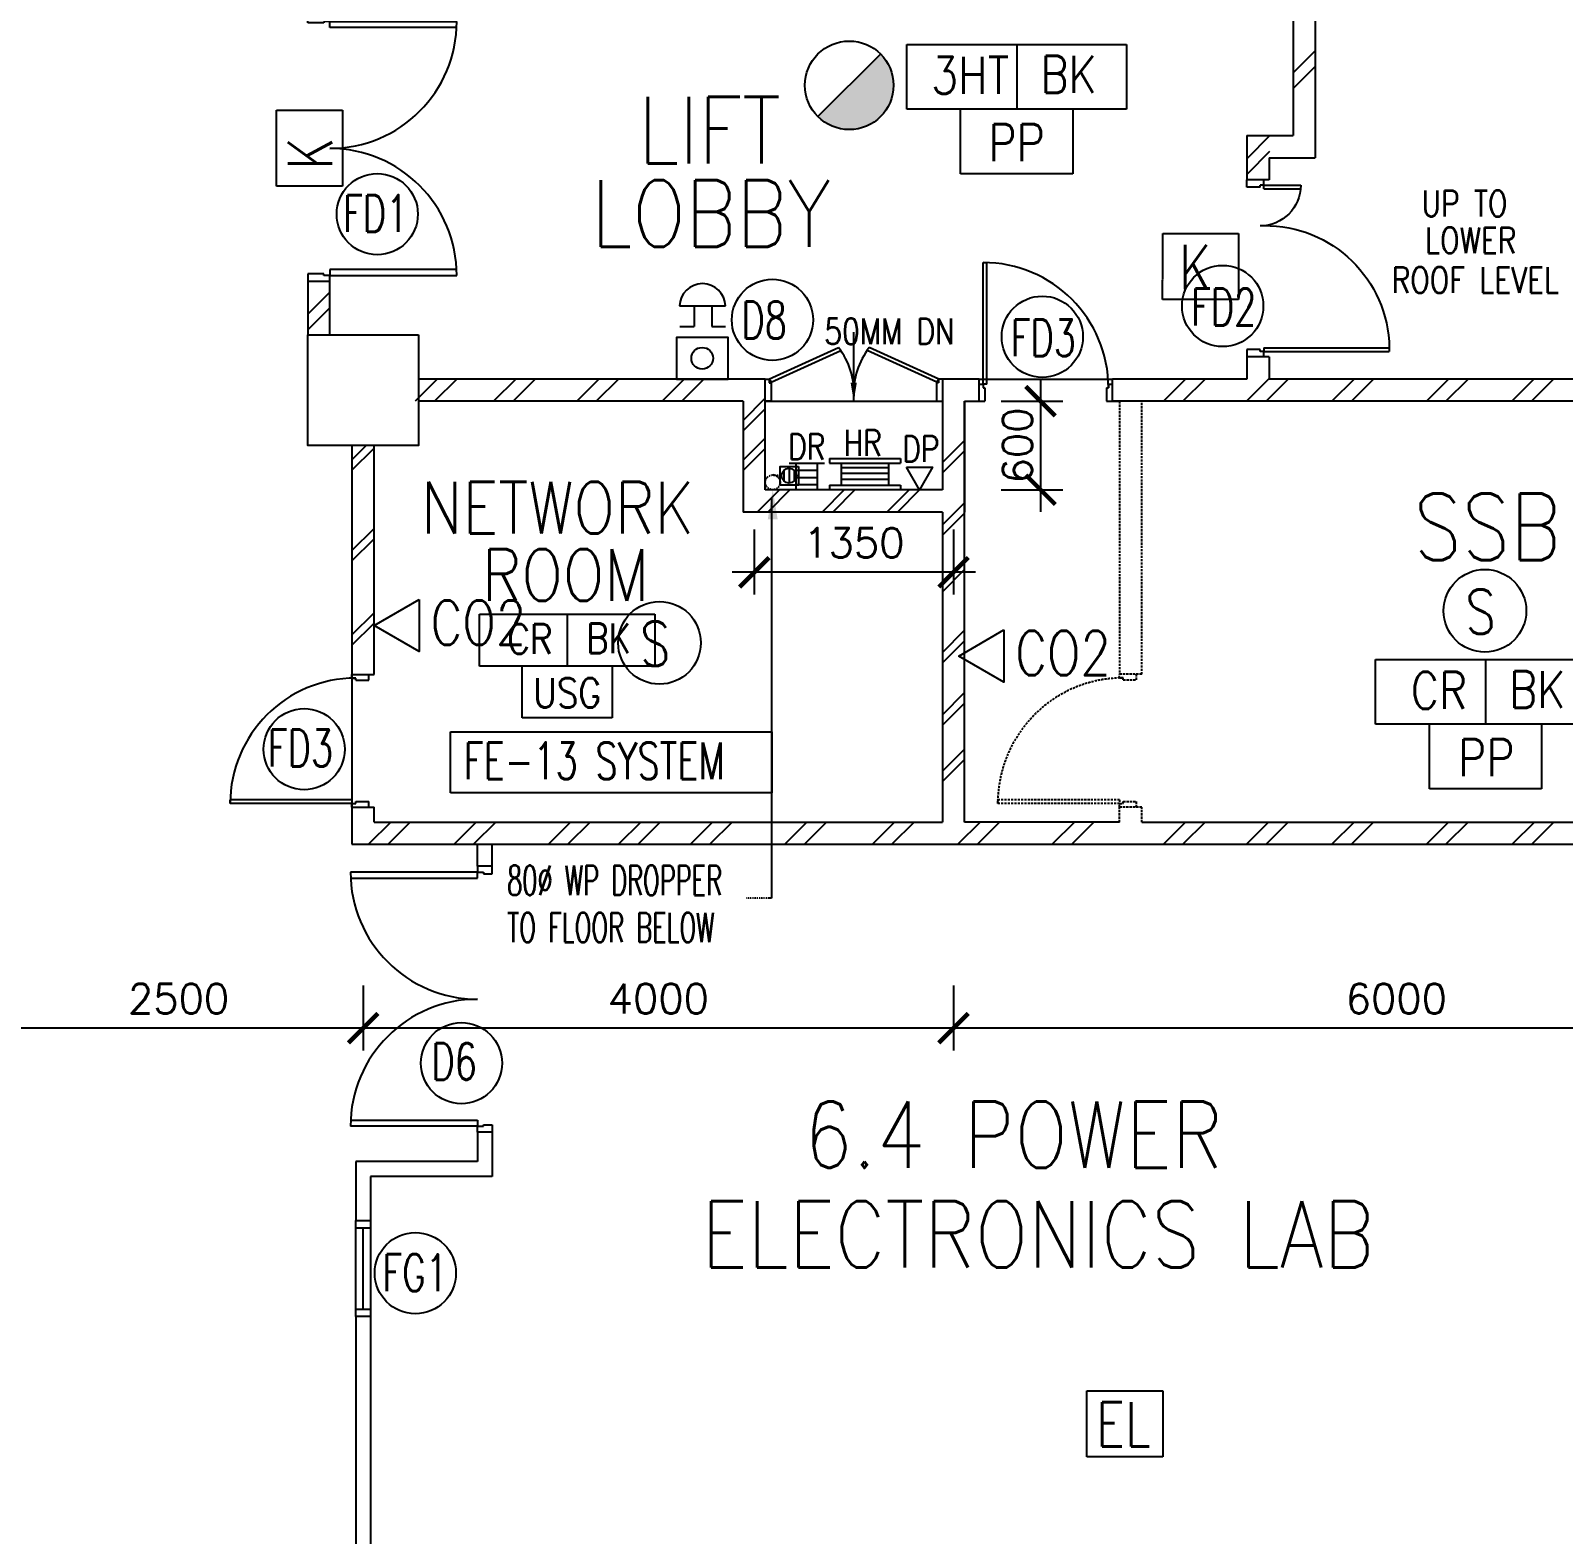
# Model space of a CAD drawing. Extents: x 2332957 to 2465864, y -1012926 to -914299.
# Drawn here: x 2358031 to 2368414, y -976487 to -966302 of the extents above; entities that cross this region are included whole.
import ezdxf
from ezdxf.enums import TextEntityAlignment as Align

# ---------------------------------------------------------------- set-up
doc = ezdxf.new("R2010")
doc.units = 0
doc.header["$LTSCALE"] = 15
doc.header["$MEASUREMENT"] = 0
doc.header["$PDMODE"] = 34
for name, pattern in [('DASHDOT', [1, 0.5, -0.25, 0, -0.25]), ('DASHEDX2', [1.5, 1, -0.5]), ('DIVIDE', [1.25, 0.5, -0.25, 0, -0.25, 0, -0.25]), ('HIDDEN', [0.375, 0.25, -0.125])]:
    doc.linetypes.add(name, pattern=pattern)
doc.layers.get('0').update_dxf_attribs({"linetype": 'CONTINUOUS'})
doc.layers.get('DEFPOINTS').update_dxf_attribs({"linetype": 'CONTINUOUS'})
for name, color, linetype in [('-EL & K', 10, 'CONTINUOUS'), ('-FF', 240, 'CONTINUOUS'), ('COL', 3, 'CONTINUOUS'), ('DEMOLISH WORK', 8, 'DASHEDX2'), ('DIM', 7, 'CONTINUOUS'), ('DOOR', 5, 'CONTINUOUS'), ('DR', 7, 'CONTINUOUS'), ('DR-T', 7, 'CONTINUOUS'), ('FG-T', 7, 'CONTINUOUS'), ('FIT', 5, 'CONTINUOUS'), ('H', 1, 'CONTINUOUS'), ('hatch', 7, 'CONTINUOUS'), ('LEG-T', 7, 'CONTINUOUS'), ('LINE', 7, 'CONTINUOUS'), ('PIPE', 5, 'DIVIDE'), ('stair', 7, 'CONTINUOUS'), ('T50', 4, 'CONTINUOUS'), ('WALL', 2, 'CONTINUOUS'), ('WIN', 5, 'CONTINUOUS'), ('WP', 50, 'DIVIDE')]:
    doc.layers.add(name, color=color, linetype=linetype)
doc.styles.add('125', font='romans.shx', dxfattribs={"width": 0.9, "height": 225})
doc.styles.add('E', font='ROMANS.SHX', dxfattribs={"width": 0.9})
doc.styles.add('ROMANS', font='romans')
doc.styles.get("Standard").update_dxf_attribs({"font": 'ROMANS.SHX'})
doc.dimstyles.new('STANDARD$0', dxfattribs={"dimscale": 0, "dimtxt": 8, "dimasz": 6, "dimexe": 1, "dimexo": 1, "dimgap": 3, "dimtad": 1, "dimdec": 0, "dimlfac": -1, "dimrnd": 1, "dimzin": 0, "dimdsep": 46, "dimtxsty": 'Standard', "dimcen": 0, "dimclrd": 5, "dimclre": 250, "dimadec": 0, "dimazin": 0, "dimtfac": 1, "dimtdec": 4, "dimtofl": 0, "dimtmove": 0, "dimatfit": 3, "dimfxl": 1, "dimtolj": 1, "dimtzin": 0, "dimarcsym": 0})

# ---------------------------------------------------------------- blocks, each defined once
blk = doc.blocks.new('DR900')
at = {"layer": 'DR', "color": 7}
for p, q in [((25, 940), (50, 940)), ((25, 115), (25, 940)), ((50, 115), (50, 940)), ((0, 115), (25, 115)), ((50, 115), (25, 115)), ((25, 115), (25, 90)), ((875, 115), (900, 115)), ((875, 115), (875, 90)), ((0, 0), (38, 0)), ((25, 90), (38, 90)), ((38, 90), (38, 0)), ((862, 90), (875, 90)), ((862, 90), (862, 0)), ((862, 0), (900, 0))]:
    blk.add_line(p, q, dxfattribs=at)
blk.add_arc((25, 90), 850, 0, 90, dxfattribs=at)
blk = doc.blocks.new('D1200')
at = {"layer": 'DR', "color": 7}
for p, q in [((37, 115), (37, 965)), ((62, 115), (62, 965)), ((1138, 115), (1138, 364)), ((1163, 115), (1163, 365)), ((0, 115), (37, 115)), ((37, 115), (37, 90)), ((62, 115), (37, 115)), ((1138, 115), (1163, 115)), ((1163, 115), (1163, 90)), ((1163, 115), (1200, 115)), ((37, 90), (50, 90)), ((50, 90), (50, 0)), ((1150, 90), (1150, 0)), ((1150, 90), (1163, 90))]:
    blk.add_line(p, q, dxfattribs=at)
blk.add_arc((1163, 90), 275, 90, 180, dxfattribs=at)
at = {"layer": 'WIN', "color": 7}
for p, q in [((62, 965), (37, 965)), ((62, 965), (62, 965)), ((50, 0), (0, 0)), ((1150, 0), (1200, 0))]:
    blk.add_line(p, q, dxfattribs=at)
blk.add_arc((50, 125), 840, 359.3227, 89.147, dxfattribs=at)
blk = doc.blocks.new('_ARCHTICK')
at = {"color": 0, "linetype": 'ByBlock', "const_width": 0.15}
blk.add_lwpolyline([(-0.5, -0.5), (0.5, 0.5)], dxfattribs=at)
blk = doc.blocks.new('*D317')
at = {"layer": 'DEFPOINTS', "color": 0, "linetype": 'Continuous', "transparency": 16777216}
for p in [(2364455, -968812), (2364455, -969412), (2364873, -969412)]:
    blk.add_point(p, dxfattribs=at)
at = {"layer": 'DIM', "color": 7, "linetype": 'Continuous', "lineweight": -2, "transparency": 16777216}
for p, q in [((2364873, -968662), (2364873, -969562)), ((2364605, -968812), (2365023, -968812)), ((2364605, -969412), (2365023, -969412))]:
    blk.add_line(p, q, dxfattribs=at)
at = {"layer": 'DIM', "color": 7, "linetype": 'Continuous', "lineweight": -2, "transparency": 16777216, "xscale": 200, "yscale": 200, "zscale": 200}
for p, rotation in [((2364873, -968812), 90), ((2364873, -969412), 270)]:
    blk.add_blockref('_ARCHTICK', p, dxfattribs=dict(at, rotation=rotation))
at = {"layer": 'DIM', "color": 7, "linetype": 'Continuous', "transparency": 16777216, "insert": (2364716, -969112), "char_height": 200, "attachment_point": 5, "rotation": 90, "style": 'ROMANS'}
blk.add_mtext('\\A1;600', dxfattribs=at)
blk = doc.blocks.new('*D318')
at = {"layer": 'DEFPOINTS', "color": 0, "linetype": 'Continuous', "transparency": 16777216}
for p in [(2362933, -969531), (2364283, -969531), (2362933, -969971)]:
    blk.add_point(p, dxfattribs=at)
at = {"layer": 'DIM', "color": 7, "linetype": 'Continuous', "lineweight": -2, "transparency": 16777216}
for p, q in [((2362933, -969681), (2362933, -970121)), ((2364283, -969681), (2364283, -970121)), ((2364433, -969971), (2362783, -969971))]:
    blk.add_line(p, q, dxfattribs=at)
at = {"layer": 'DIM', "color": 7, "linetype": 'Continuous', "lineweight": -2, "transparency": 16777216, "xscale": 200, "yscale": 200, "zscale": 200, "rotation": 180}
blk.add_blockref('_ARCHTICK', (2362933, -969971), dxfattribs=at)
at = {"layer": 'DIM', "color": 7, "linetype": 'Continuous', "lineweight": -2, "transparency": 16777216, "xscale": 200, "yscale": 200, "zscale": 200}
blk.add_blockref('_ARCHTICK', (2364283, -969971), dxfattribs=at)
at = {"layer": 'DIM', "color": 7, "linetype": 'Continuous', "transparency": 16777216, "insert": (2363608, -969771), "char_height": 200, "attachment_point": 5, "style": 'ROMANS'}
blk.add_mtext('\\A1;1350', dxfattribs=at)
blk = doc.blocks.new('DR-1800-B')
at = {"layer": 'DR'}
for p, q in [((-50, 0), (0, 0)), ((0, 0), (0, -150)), ((-1800, 0), (-1800, -150)), ((-1750, 0), (-1800, 0)), ((-1750, -110), (-1750, 0)), ((-50, -110), (-50, 0)), ((-1800, -150), (-1760, -150)), ((-1760, -150), (-1760, -110)), ((-1760, -110), (-1750, -110)), ((-1760, -150), (-1760, -1010)), ((-1720, -150), (-1760, -150)), ((-1720, -1009), (-1720, -150)), ((-80, -1009), (-80, -150)), ((-80, -150), (-40, -150)), ((-40, -110), (-50, -110)), ((-40, -150), (-40, -110)), ((-40, -150), (-40, -1010)), ((0, -150), (-40, -150))]:
    blk.add_line(p, q, dxfattribs=at)
for centre, start, end in [((-1760, -150), 270, 0), ((-40, -150), 180.0001, 270)]:
    blk.add_arc(centre, 860, start, end, dxfattribs=at)
blk = doc.blocks.new('D1800-A')
at = {"layer": 'DR'}
for p, q in [((0, 0), (100, 0)), ((0, -50), (0, 0)), ((100, 0), (100, -40)), ((60, -50), (0, -50)), ((100, -40), (60, -40)), ((60, -40), (60, -50)), ((100, -40), (960, -40)), ((100, -80), (100, -40)), ((959, -80), (100, -80)), ((60, -1750), (0, -1750)), ((0, -1750), (0, -1800)), ((60, -1760), (60, -1750)), ((100, -1760), (60, -1760)), ((959, -1720), (100, -1720)), ((100, -1720), (100, -1760)), ((100, -1760), (960, -1760)), ((100, -1800), (100, -1760)), ((0, -1800), (100, -1800))]:
    blk.add_line(p, q, dxfattribs=at)
for centre, start, end in [((100, -40), 270.0001, 0), ((100, -1760), 0, 90)]:
    blk.add_arc(centre, 860, start, end, dxfattribs=at)
blk = doc.blocks.new('FG')
at = {"layer": 'LINE', "linetype": 'Continuous'}
for points in [[(0, 0), (50, 0), (50, 100), (0, 100)], [(600, 0), (650, 0), (650, 100), (600, 100)]]:
    blk.add_lwpolyline(points, close=True, dxfattribs=at)
at = {"layer": 'LINE', "color": 5, "linetype": 'Continuous'}
for points in [[(600, 100), (50, 100)], [(50, 0), (600, 0)]]:
    blk.add_lwpolyline(points, dxfattribs=at)
at = {"layer": 'LINE', "color": 1, "linetype": 'Continuous'}
blk.add_lwpolyline([(50, 50), (600, 50)], dxfattribs=at)
blk = doc.blocks.new('SMOKE-HEAT DETECTOR')
at = {"layer": '-FF'}
blk.add_hatch(color=11, dxfattribs=at).paths.add_polyline_path([(300, 0, 0.198912), (212, 212), (-212, -212, 0.668179)])
at = {"layer": '-FF', "linetype": 'Continuous'}
blk.add_line((-212, -212), (212, 212), dxfattribs=at)
blk.add_circle((0, 0), 300, dxfattribs=at)
blk = doc.blocks.new('SMOKE DETECTOR')
at = {"layer": '-FF'}
blk.add_circle((0, 0), 280, dxfattribs=at)
at = {"layer": '-FF', "color": 3, "style": 'E', "width": 0.8}
blk.add_text('S', height=300, dxfattribs=at).set_placement((-132, -156))
blk = doc.blocks.new('*D167')
at = {"layer": 'DEFPOINTS', "color": 0, "linetype": 'Continuous', "transparency": 16777216}
for p in [(2360283, -972619), (2364283, -972619), (2360283, -973059)]:
    blk.add_point(p, dxfattribs=at)
at = {"layer": 'DIM', "color": 7, "linetype": 'Continuous', "lineweight": -2, "transparency": 16777216}
for p, q in [((2360283, -972769), (2360283, -973209)), ((2364283, -972769), (2364283, -973209)), ((2364433, -973059), (2360133, -973059))]:
    blk.add_line(p, q, dxfattribs=at)
at = {"layer": 'DIM', "color": 7, "linetype": 'Continuous', "lineweight": -2, "transparency": 16777216, "xscale": 200, "yscale": 200, "zscale": 200, "rotation": 180}
blk.add_blockref('_ARCHTICK', (2360283, -973059), dxfattribs=at)
at = {"layer": 'DIM', "color": 7, "linetype": 'Continuous', "lineweight": -2, "transparency": 16777216, "xscale": 200, "yscale": 200, "zscale": 200}
blk.add_blockref('_ARCHTICK', (2364283, -973059), dxfattribs=at)
at = {"layer": 'DIM', "color": 7, "linetype": 'Continuous', "transparency": 16777216, "insert": (2362283, -972859), "char_height": 200, "attachment_point": 5, "style": 'ROMANS'}
blk.add_mtext('\\A1;4000', dxfattribs=at)
blk = doc.blocks.new('*D168')
at = {"layer": 'DEFPOINTS', "color": 0, "linetype": 'Continuous', "transparency": 16777216}
for p in [(2364283, -972619), (2370283, -972619), (2364283, -973059)]:
    blk.add_point(p, dxfattribs=at)
at = {"layer": 'DIM', "color": 7, "linetype": 'Continuous', "lineweight": -2, "transparency": 16777216}
for p, q in [((2364283, -972769), (2364283, -973209)), ((2370283, -972769), (2370283, -973209)), ((2370433, -973059), (2364133, -973059))]:
    blk.add_line(p, q, dxfattribs=at)
at = {"layer": 'DIM', "color": 7, "linetype": 'Continuous', "lineweight": -2, "transparency": 16777216, "xscale": 200, "yscale": 200, "zscale": 200, "rotation": 180}
blk.add_blockref('_ARCHTICK', (2364283, -973059), dxfattribs=at)
at = {"layer": 'DIM', "color": 7, "linetype": 'Continuous', "lineweight": -2, "transparency": 16777216, "xscale": 200, "yscale": 200, "zscale": 200}
blk.add_blockref('_ARCHTICK', (2370283, -973059), dxfattribs=at)
at = {"layer": 'DIM', "color": 7, "linetype": 'Continuous', "transparency": 16777216, "insert": (2367283, -972859), "char_height": 200, "attachment_point": 5, "style": 'ROMANS'}
blk.add_mtext('\\A1;6000', dxfattribs=at)
blk = doc.blocks.new('*D169')
at = {"layer": 'DEFPOINTS', "color": 0, "linetype": 'Continuous', "transparency": 16777216}
for p in [(2357783, -972619), (2360283, -972619), (2357783, -973059)]:
    blk.add_point(p, dxfattribs=at)
at = {"layer": 'DIM', "color": 7, "linetype": 'Continuous', "lineweight": -2, "transparency": 16777216}
for p, q in [((2357783, -972769), (2357783, -973209)), ((2360283, -972769), (2360283, -973209)), ((2360433, -973059), (2357633, -973059))]:
    blk.add_line(p, q, dxfattribs=at)
at = {"layer": 'DIM', "color": 7, "linetype": 'Continuous', "lineweight": -2, "transparency": 16777216, "xscale": 200, "yscale": 200, "zscale": 200, "rotation": 180}
blk.add_blockref('_ARCHTICK', (2357783, -973059), dxfattribs=at)
at = {"layer": 'DIM', "color": 7, "linetype": 'Continuous', "lineweight": -2, "transparency": 16777216, "xscale": 200, "yscale": 200, "zscale": 200}
blk.add_blockref('_ARCHTICK', (2360283, -973059), dxfattribs=at)
at = {"layer": 'DIM', "color": 7, "linetype": 'Continuous', "transparency": 16777216, "insert": (2359033, -972859), "char_height": 200, "attachment_point": 5, "style": 'ROMANS'}
blk.add_mtext('\\A1;2500', dxfattribs=at)

msp = doc.modelspace()

# ---------------------------------------------------------------- linework, layer by layer
at = {"layer": '-EL & K', "color": 0, "linetype": 'HIDDEN', "elevation": -2.3}
for points in [[(2359695.4, -967354.7), (2359695.9, -966840.8), (2360143, -966841.2), (2360142.5, -967355.1)], [(2365700.2, -967675.7), (2366214.1, -967676.1), (2366213.7, -968123.2), (2365699.8, -968122.8)]]:
    msp.add_lwpolyline(points, close=True, dxfattribs=at)
at = {"layer": '-EL & K', "color": 0, "linetype": 'HIDDEN'}
msp.add_lwpolyline([(2365186.6, -975514.4), (2365700.5, -975514.4), (2365700.5, -975961.5), (2365186.6, -975961.5)], close=True, dxfattribs=at)
at = {"layer": '-FF', "color": 0}
for p, q in [((2362426.4, -968166.8), (2362738.2, -968166.8)), ((2362525.7, -968166.8), (2362525.7, -968306.4)), ((2362645.4, -968166.8), (2362645.4, -968306.4)), ((2362429.2, -968306.4), (2362525.7, -968306.4)), ((2362645.4, -968306.4), (2362738, -968306.4)), ((2363409.4, -969234.5), (2363169.4, -969234.5)), ((2363217.4, -969412.5), (2363217.4, -969234.5)), ((2363361.4, -969282.5), (2363217.4, -969282.5)), ((2363361.4, -969412.5), (2363361.4, -969234.5)), ((2363361.4, -969330.5), (2363217.4, -969330.5)), ((2363361.4, -969378.5), (2363217.4, -969378.5)), ((2363409.4, -969412.5), (2363169.4, -969412.5))]:
    msp.add_line(p, q, dxfattribs=at)
at = {"layer": '-FF', "color": 0, "ltscale": 0.1}
for p, q in [((2360875.7, -971051.9), (2363052.6, -971051.9)), ((2360875.7, -971464.6), (2360875.7, -971051.9)), ((2363052.6, -971051.9), (2363052.6, -971464.6)), ((2363052.6, -971464.6), (2360875.7, -971464.6))]:
    msp.add_line(p, q, dxfattribs=at)
at = {"layer": '-FF', "color": 0}
for points in [[(2362757.3, -968662.5), (2362757.3, -968381.4), (2362407.4, -968381.4), (2362407.4, -968662.5)], [(2360663.5, -970155.6), (2360663.5, -970508.4), (2360357.9, -970332)], [(2364624.5, -970361.6), (2364624.5, -970714.4), (2364318.9, -970538)]]:
    msp.add_lwpolyline(points, close=True, dxfattribs=at)
msp.add_circle((2362580.3, -968521.3), 73.3, dxfattribs=at)
msp.add_arc((2362582.3, -968171.8), 156, 1.85513, 178.14487, dxfattribs=at)
at = {"color": 0, "linetype": 'Continuous'}
for p, q in [((2361057.9, -973762.5), (2361057.9, -973962.5)), ((2361157.9, -973762.5), (2361157.9, -974062.5)), ((2361057.9, -973962.5), (2360232.9, -973962.5)), ((2361157.9, -973962.5), (2361157.9, -974062.5)), ((2361157.9, -974062.5), (2360332.9, -974062.5))]:
    msp.add_line(p, q, dxfattribs=at)
at = {"layer": 'COL', "color": 0}
msp.add_lwpolyline([(2360657.9, -968362.5), (2360657.9, -969112.5), (2359907.9, -969112.5), (2359907.9, -968362.5)], close=True, dxfattribs=at)
at = {"layer": 'DEMOLISH WORK', "color": 0}
for p, q in [((2365407.9, -968812.5), (2365407.9, -970661.3)), ((2365557.9, -970661.3), (2365557.9, -968812.5)), ((2365407.9, -970686.7), (2365407.9, -970661.3)), ((2365557.9, -970661.3), (2365407.9, -970661.3)), ((2365407.9, -970686.3), (2365432.9, -970686.3)), ((2365432.9, -970699.3), (2365432.9, -970686.3)), ((2365432.9, -970699.3), (2365522.9, -970699.3)), ((2365522.9, -970699.3), (2365522.9, -970661.3)), ((2364582.9, -971536.3), (2364582.9, -971511.3)), ((2365407.9, -971511.3), (2364582.9, -971511.3)), ((2365407.9, -971536.3), (2364582.9, -971536.3)), ((2365407.9, -971511.3), (2365407.9, -971536.3)), ((2365407.9, -971536.3), (2365432.9, -971536.3)), ((2365407.9, -971561.3), (2365407.9, -971536.3)), ((2365557.9, -971562.5), (2365407.9, -971562.5)), ((2365407.9, -971662.5), (2365407.9, -971562.5)), ((2365432.9, -971536.3), (2365432.9, -971523.3)), ((2365432.9, -971523.3), (2365522.9, -971523.3)), ((2365522.9, -971561.3), (2365522.9, -971523.3)), ((2365557.9, -971662.5), (2365557.9, -971562.5))]:
    msp.add_line(p, q, dxfattribs=at)
msp.add_arc((2365432.9, -971536.3), 850, 90, 180, dxfattribs=at)
at = {"layer": 'DIM', "color": 0}
for p, q in [((2363442.9, -969200.2), (2363442.9, -969232.2)), ((2363522.9, -969232.2), (2363522.9, -969380.5)), ((2363842.9, -969232.2), (2363842.9, -969380.5)), ((2363922.9, -969200.2), (2363922.9, -969232.2)), ((2363442.9, -969380.5), (2363442.9, -969412.5)), ((2363922.9, -969380.5), (2363922.9, -969412.5))]:
    msp.add_line(p, q, dxfattribs=at)
at = {"layer": 'DOOR', "color": 0}
for p, q in [((2363032.9, -968662.5), (2363503.9, -968449.2)), ((2364182.9, -968662.5), (2363712, -968449.2)), ((2363046.8, -968683.3), (2363518.8, -968469.3)), ((2364169.1, -968683.3), (2363697.1, -968469.3)), ((2363010.1, -968662.5), (2363035.1, -968662.5)), ((2363035.1, -968662.5), (2363035.1, -968687.5)), ((2363049, -968683.3), (2363035.1, -968662.5)), ((2364166.9, -968683.3), (2364180.7, -968662.5)), ((2364180.7, -968662.5), (2364180.7, -968687.5)), ((2364205.7, -968662.5), (2364180.7, -968662.5)), ((2363035.1, -968687.5), (2363048.1, -968687.5)), ((2363048.1, -968687.5), (2363048.1, -968812.5)), ((2364180.7, -968687.5), (2364167.7, -968687.5)), ((2364167.7, -968687.5), (2364167.7, -968812.5)), ((2363048.1, -968812.5), (2363010.1, -968812.5)), ((2364167.7, -968812.5), (2364205.7, -968812.5))]:
    msp.add_line(p, q, dxfattribs=at)
for centre, start, end in [((2363110.5, -968756.2), 357.5509, 37.96545), ((2364105.3, -968756.2), 142.03455, 182.4491)]:
    msp.add_arc(centre, 499, start, end, dxfattribs=at)
at = {"layer": 'DR-T', "color": 0, "linetype": 'Continuous'}
for centre in [(2360379.1, -967544.9), (2366106.5, -968167.1), (2363056.1, -968261.1), (2364884.6, -968375.5), (2359883.8, -971169.3), (2360949.6, -973296)]:
    msp.add_circle(centre, 275, dxfattribs=at)
at = {"layer": 'FG-T', "color": 0, "linetype": 'Continuous'}
msp.add_circle((2360637.2, -974718), 275, dxfattribs=at)
at = {"layer": 'FIT', "color": 0}
for p, q in [((2363134.7, -969353.8), (2363134.7, -969279.6)), ((2363170.9, -969366.6), (2363170.9, -969266.8)), ((2363204.9, -969350.7), (2363204.9, -969282.7))]:
    msp.add_line(p, q, dxfattribs=at)
msp.add_lwpolyline([(2363233.9, -969253.7), (2363233.9, -969379.7), (2363107.9, -969379.7), (2363107.9, -969253.7)], close=True, dxfattribs=at)
at = {"layer": 'H', "color": 0}
for p, q in [((2362857.9, -969211.5), (2363007.9, -969061.5)), ((2364207.9, -969227.2), (2364357.9, -969077.2)), ((2360207.9, -969208.7), (2360304.1, -969112.5)), ((2360207.9, -969279.4), (2360357.9, -969129.4)), ((2362857.9, -969281.4), (2363007.9, -969131.4)), ((2364207.9, -969297.9), (2364357.9, -969147.9)), ((2364207.9, -969649.4), (2364357.9, -969499.4)), ((2364207.9, -969720.1), (2364357.9, -969570.1)), ((2360207.9, -969823.2), (2360357.9, -969673.2)), ((2360207.9, -969893.9), (2360357.9, -969743.9)), ((2364207.9, -970031.6), (2364357.9, -969881.6)), ((2364207.9, -970102.3), (2364357.9, -969952.3)), ((2360207.9, -970394.4), (2360357.9, -970244.4)), ((2360207.9, -970465.1), (2360357.9, -970315.1)), ((2364207.9, -970513.5), (2364357.9, -970363.5)), ((2364207.9, -970584.2), (2364357.9, -970434.2)), ((2364207.9, -970935.8), (2364357.9, -970785.8)), ((2364207.9, -971006.5), (2364357.9, -970856.5)), ((2364207.9, -971317.9), (2364357.9, -971167.9)), ((2364207.9, -971388.6), (2364357.9, -971238.6))]:
    msp.add_line(p, q, dxfattribs=at)
at = {"layer": 'hatch', "color": 0}
for p, q in [((2366582.9, -966588.4), (2366732.9, -966438.4)), ((2366582.9, -966694.5), (2366732.9, -966544.5)), ((2366276.7, -967162.5), (2366426.7, -967012.5)), ((2366276.7, -967268.6), (2366426.7, -967118.6)), ((2359907.9, -968223.1), (2360057.9, -968073.1)), ((2359907.9, -968329.2), (2360057.9, -968179.2)), ((2360785.4, -968662.5), (2360635.4, -968812.5)), ((2360917.8, -968662.5), (2360767.8, -968812.5)), ((2361317, -968662.5), (2361167, -968812.5)), ((2361449.4, -968662.5), (2361299.4, -968812.5)), ((2361880.1, -968662.5), (2361730.1, -968812.5)), ((2362012.5, -968662.5), (2361862.5, -968812.5)), ((2362459.1, -968662.5), (2362309.1, -968812.5)), ((2362591.5, -968662.5), (2362441.5, -968812.5)), ((2365854.7, -968662.5), (2365704.7, -968812.5)), ((2365987.1, -968662.5), (2365837.1, -968812.5)), ((2366417.8, -968662.5), (2366267.8, -968812.5)), ((2366550.2, -968662.5), (2366400.2, -968812.5)), ((2366996.8, -968662.5), (2366846.8, -968812.5)), ((2367129.2, -968662.5), (2366979.2, -968812.5)), ((2367636.4, -968662.5), (2367486.4, -968812.5)), ((2367768.8, -968662.5), (2367618.8, -968812.5)), ((2368215.4, -968662.5), (2368065.4, -968812.5)), ((2368347.8, -968662.5), (2368197.8, -968812.5)), ((2362857.9, -968942.2), (2363007.9, -968792.2)), ((2362857.9, -969013.8), (2363007.9, -968863.8)), ((2363103.4, -969412.5), (2362953.4, -969562.5)), ((2363175.1, -969412.5), (2363025.1, -969562.5)), ((2363542.6, -969412.5), (2363392.6, -969562.5)), ((2363614.3, -969412.5), (2363464.3, -969562.5)), ((2363981.6, -969412.5), (2363831.6, -969562.5)), ((2364053.3, -969412.5), (2363903.3, -969562.5)), ((2360470, -971662.5), (2360320, -971812.5)), ((2360602.4, -971662.5), (2360452.4, -971812.5)), ((2361049, -971662.5), (2360899, -971812.5)), ((2361181.4, -971662.5), (2361031.4, -971812.5)), ((2361688.5, -971662.5), (2361538.5, -971812.5)), ((2361820.9, -971662.5), (2361670.9, -971812.5)), ((2362163.7, -971662.5), (2362013.7, -971812.5)), ((2362296.1, -971662.5), (2362146.1, -971812.5)), ((2362650.8, -971662.5), (2362500.8, -971812.5)), ((2362783.2, -971662.5), (2362633.2, -971812.5)), ((2363290.4, -971662.5), (2363140.4, -971812.5)), ((2363422.8, -971662.5), (2363272.8, -971812.5)), ((2363883.8, -971662.5), (2363733.8, -971812.5)), ((2364016.2, -971662.5), (2363866.2, -971812.5)), ((2364462.7, -971662.5), (2364312.7, -971812.5)), ((2364595.1, -971662.5), (2364445.1, -971812.5)), ((2365102.3, -971662.5), (2364952.3, -971812.5)), ((2365234.7, -971662.5), (2365084.7, -971812.5)), ((2365854.7, -971662.5), (2365704.7, -971812.5)), ((2365987.1, -971662.5), (2365837.1, -971812.5)), ((2366417.8, -971662.5), (2366267.8, -971812.5)), ((2366550.2, -971662.5), (2366400.2, -971812.5)), ((2366996.8, -971662.5), (2366846.8, -971812.5)), ((2367129.2, -971662.5), (2366979.2, -971812.5)), ((2367636.4, -971662.5), (2367486.4, -971812.5)), ((2367768.8, -971662.5), (2367618.8, -971812.5)), ((2368218.1, -971662.5), (2368068.1, -971812.5)), ((2368350.4, -971662.5), (2368200.4, -971812.5))]:
    msp.add_line(p, q, dxfattribs=at)
msp.add_solid([(2363627.7, -968687.5), (2363586, -968687.5), (2363606.8, -968812.5)], dxfattribs=at)
at = {"layer": 'LEG-T', "color": 0}
for p, q in [((2363967.3, -966395.4), (2365454.6, -966395.4)), ((2363967.3, -966833.4), (2363967.3, -966395.4)), ((2364711, -966395.4), (2364711, -966833.4)), ((2365454.6, -966395.4), (2365454.6, -966833.4)), ((2365454.6, -966833.4), (2363967.3, -966833.4)), ((2364331, -967271.4), (2364331, -966833.4)), ((2365091, -966833.4), (2365091, -967271.4)), ((2365091, -967271.4), (2364331, -967271.4)), ((2361070.6, -970255.5), (2362260.4, -970255.5)), ((2361070.6, -970605.9), (2361070.6, -970255.5)), ((2361665.5, -970255.5), (2361665.5, -970605.9)), ((2362260.4, -970255.5), (2362260.4, -970605.9)), ((2362260.4, -970605.9), (2361070.6, -970605.9)), ((2361361.5, -970956.3), (2361361.5, -970605.9)), ((2361969.5, -970605.9), (2361969.5, -970956.3)), ((2367142.9, -970562), (2368630.1, -970562)), ((2367142.9, -971000), (2367142.9, -970562)), ((2367886.5, -970562), (2367886.5, -971000)), ((2361969.5, -970956.3), (2361361.5, -970956.3)), ((2368630.1, -971000), (2367142.9, -971000)), ((2367506.5, -971438), (2367506.5, -971000)), ((2368266.5, -971000), (2368266.5, -971438)), ((2368266.5, -971438), (2367506.5, -971438))]:
    msp.add_line(p, q, dxfattribs=at)
at = {"layer": 'LINE', "color": 0}
msp.add_line((2363007.9, -968812.5), (2364207.9, -968812.5), dxfattribs=at)
at = {"layer": 'LINE', "color": 0, "linetype": 'Continuous'}
for points in [[(2364457.9, -968662.5), (2365359.1, -968662.5)], [(2360207.9, -970687.9), (2360207.9, -971512.5)]]:
    msp.add_lwpolyline(points, dxfattribs=at)
at = {"layer": 'PIPE', "color": 0, "linetype": 'Continuous'}
msp.add_circle((2363168.2, -969316.7), 50, dxfattribs=at)
at = {"layer": 'stair', "color": 0}
for p, q in [((2363606.8, -968812.5), (2363606.8, -968343.8)), ((2361057.9, -971962.5), (2361057.9, -971812.5)), ((2361157.9, -971962.5), (2361157.9, -971812.5)), ((2360232.9, -973962.5), (2360232.9, -974362.5)), ((2360332.9, -974062.5), (2360332.9, -974362.5)), ((2360232.9, -975012.5), (2360232.9, -977162.5)), ((2360332.9, -975012.5), (2360332.9, -977162.5))]:
    msp.add_line(p, q, dxfattribs=at)
at = {"layer": 'WALL', "color": 0}
for p, q in [((2366582.9, -965716.5), (2366582.9, -967012.5)), ((2366732.9, -965716.5), (2366732.9, -967162.5)), ((2366270.4, -967012.5), (2366270.4, -967312.5)), ((2366270.4, -967012.5), (2366582.9, -967012.5)), ((2366420.4, -967162.5), (2366732.9, -967162.5)), ((2366420.4, -967162.5), (2366420.4, -967312.5)), ((2366420.4, -967312.5), (2366270.4, -967312.5)), ((2359907.9, -968000), (2359907.9, -968362.5)), ((2360057.9, -968362.5), (2360057.9, -968000)), ((2366420.4, -968512.5), (2366270.4, -968512.5)), ((2366270.4, -968512.5), (2366270.4, -968662.5)), ((2366420.4, -968512.5), (2366420.4, -968662.5)), ((2363007.9, -968662.5), (2360657.9, -968662.5)), ((2363007.9, -969412.5), (2363007.9, -968662.5)), ((2364207.9, -968662.5), (2364207.9, -969412.5)), ((2364457.9, -968662.5), (2364207.9, -968662.5)), ((2364457.9, -968812.5), (2364457.9, -968662.5)), ((2365359.1, -968812.5), (2365359.1, -968662.5)), ((2366270.4, -968662.5), (2365359.1, -968662.5)), ((2365359.1, -968812.5), (2365359.1, -968662.5)), ((2369782.9, -968662.5), (2366420.4, -968662.5)), ((2362857.9, -968812.5), (2360657.9, -968812.5)), ((2362857.9, -968812.5), (2362857.9, -969562.5)), ((2364357.9, -971662.5), (2364357.9, -968812.5)), ((2364357.9, -968812.5), (2364457.9, -968812.5)), ((2364357.9, -968812.5), (2364357.9, -969562.5)), ((2365359.1, -968812.5), (2365407.9, -968812.5)), ((2365407.9, -968812.5), (2365359.1, -968812.5)), ((2369782.9, -968812.5), (2365407.9, -968812.5)), ((2360207.9, -969112.5), (2360207.9, -971812.5)), ((2360357.9, -970662.5), (2360357.9, -969112.5)), ((2363442.9, -969200.2), (2363922.9, -969200.2)), ((2363442.9, -969232.2), (2363922.9, -969232.2)), ((2363522.9, -969260.5), (2363842.9, -969260.5)), ((2363442.9, -969380.5), (2363922.9, -969380.5)), ((2363522.9, -969300.5), (2363842.9, -969300.5)), ((2363522.9, -969340.5), (2363842.9, -969340.5)), ((2364207.9, -969412.5), (2363007.9, -969412.5)), ((2363048.8, -969467.1), (2363048.8, -972177.4)), ((2364207.9, -969562.5), (2362857.9, -969562.5)), ((2364207.9, -969562.5), (2364207.9, -971662.5)), ((2360207.9, -969988.7), (2360207.9, -971812.5)), ((2360357.9, -971662.5), (2360357.9, -971562.5)), ((2360357.9, -971662.5), (2364207.9, -971662.5)), ((2365407.9, -971662.5), (2364357.9, -971662.5)), ((2365557.9, -971662.5), (2370207.9, -971662.5)), ((2360207.9, -971812.5), (2370207.9, -971812.5))]:
    msp.add_line(p, q, dxfattribs=at)
at = {"layer": 'WALL', "color": 0, "elevation": 0}
msp.add_lwpolyline([(2363963.6, -969259.7), (2364140, -969259.7), (2364051.8, -969412.5)], close=True, dxfattribs=at)
at = {"layer": 'WALL', "color": 0}
for points in [[(2360207.9, -970662.5), (2360357.9, -970662.5)], [(2360207.9, -971562.5), (2360357.9, -971562.5)]]:
    msp.add_lwpolyline(points, dxfattribs=at)
at = {"layer": 'WP', "color": 0, "linetype": 'DASHDOT'}
for p, q in [((2363107.9, -969316.7), (2363058.1, -969311.5)), ((2363048.8, -972177.4), (2362879.6, -972177.4))]:
    msp.add_line(p, q, dxfattribs=at)
msp.add_circle((2363058.1, -969361.5), 50, dxfattribs=at)
at = {"layer": 'WP', "color": 0, "linetype": 'ByBlock'}
msp.add_solid([(2363024.7, -969611.5), (2363091.4, -969611.5), (2363058.1, -969411.5)], dxfattribs=at)

# ---------------------------------------------------------------- block references
at = {"layer": '-FF', "color": 0}
for name, p in [('SMOKE-HEAT DETECTOR', (2363576.7, -966672.2)), ('SMOKE DETECTOR', (2367882.9, -970231.6)), ('SMOKE DETECTOR', (2362291, -970448.8))]:
    msp.add_blockref(name, p, dxfattribs=at)
at = {"color": 0}
msp.add_blockref('DR900', (2364457.9, -968812.5), dxfattribs=at)
at = {"color": 0, "rotation": 90}
msp.add_blockref('DR900', (2360322.9, -971562.5), dxfattribs=at)
at = {"layer": 'DR', "color": 0, "linetype": 'Continuous', "xscale": -1, "rotation": 270}
msp.add_blockref('D1200', (2366270.4, -968512.5), dxfattribs=at)
at = {"layer": 'LINE', "color": 0, "linetype": 'Continuous', "xscale": -1, "rotation": 270}
msp.add_blockref('FG', (2360232.9, -975012.5), dxfattribs=at)
at = {"layer": 'stair', "color": 0}
for name, p, rotation in [('DR-1800-B', (2359907.9, -966200), 90), ('D1800-A', (2361157.9, -973762.5), 180)]:
    msp.add_blockref(name, p, dxfattribs=dict(at, rotation=rotation))

# ---------------------------------------------------------------- texts
at = {"layer": '-EL & K', "color": 0, "linetype": 'HIDDEN', "style": 'E', "width": 0.8}
for rotation, p in [(89.95133, (2360072.6, -967243.6, -2.3)), (359.95133, (2365811.3, -968052.9, -2.3))]:
    msp.add_text('K', height=300, rotation=rotation, dxfattribs=at).set_placement(p)
msp.add_text('EL', height=300, dxfattribs=at).set_placement((2365249.1, -975891.6))
at = {"layer": '-FF', "color": 0, "style": 'ROMANS', "width": 0.8}
for s, height, p in [('DR', 175, (2363162.1, -969207.6)), ('CO2', 300, (2360739.6, -970462.2)), ('CO2', 300, (2364700.6, -970668.2))]:
    msp.add_text(s, height=height, dxfattribs=at).set_placement(p)
at = {"layer": 'DR-T', "color": 0, "style": 'ROMANS', "width": 0.7}
for s, p in [('FD1', (2360146.7, -967665.4)), ('D8', (2362846.6, -968387.5)), ('FD2', (2365891.7, -968299.4)), ('FD3', (2364669.9, -968507.8)), ('FD3', (2359637.6, -971286.7)), ('FE-13 SYSTEM', (2360964.6, -971372.8)), ('D6', (2360746.5, -973409.5))]:
    msp.add_text(s, height=250, dxfattribs=at).set_placement(p)
at = {"layer": 'FG-T', "color": 0, "style": 'ROMANS', "width": 0.7}
msp.add_text('FG1', height=250, dxfattribs=at).set_placement((2360413.8, -974840.1))
at = {"layer": 'LEG-T', "color": 0, "style": 'ROMANS', "width": 0.85}
for s, height, p in [('3HT', 250, (2364396.1, -966604.4, 1555)), ('BK', 250, (2365062.3, -966598.4, 1555)), ('PP', 250, (2364710.4, -967060.3, 1555)), ('CR', 200, (2361413.7, -970422.8, 1244)), ('BK', 200, (2361946.6, -970417.9, 1244)), ('BK', 250, (2368237.8, -970764.9, 1555)), ('USG', 200, (2361665.1, -970787.5, 1244)), ('CR', 250, (2367571.7, -970771, 1555)), ('PP', 250, (2367892.8, -971226.9, 1555))]:
    msp.add_text(s, height=height, dxfattribs=at).set_placement(p, align=Align.MIDDLE)
at = {"layer": 'stair', "color": 0, "linetype": 'Continuous', "style": 'ROMANS', "width": 0.8}
for s, p in [('UP TO', (2367453.8, -967560.2)), ('LOWER ', (2367477.5, -967809.5)), ('ROOF LEVEL', (2367251.5, -968078.5)), ('50MM DN', (2363407.9, -968426.3)), ('HR', (2363538.2, -969181.7)), ('DP', (2363935.2, -969221.9))]:
    msp.add_text(s, height=175, dxfattribs=at).set_placement(p)
at = {"layer": 'T50', "color": 0, "style": 'ROMANS', "width": 0.85}
for s, height, p in [('LIFT', 450, (2362146.1, -967200.9)), ('LOBBY', 450, (2361828.8, -967765.6)), ('NETWORK', 350, (2360676.2, -969708.1)), ('SSB', 450, (2367398.9, -969887.8)), ('ROOM', 350, (2361088.2, -970163.6)), ('6.4 POWER ', 450, (2363270.1, -974004.9)), ('ELECTRONICS LAB', 450, (2362576.2, -974680.9))]:
    msp.add_text(s, height=height, dxfattribs=at).set_placement(p)
at = {"layer": 'WP', "color": 0, "linetype": 'DASHDOT', "style": '125', "width": 0.6}
for s, p in [('80%%C WP DROPPER', (2361258.8, -972157.4)), ('TO FLOOR BELOW', (2361258.8, -972477.1))]:
    msp.add_text(s, height=200, dxfattribs=at).set_placement(p)

# ---------------------------------------------------------------- dimensions: what is measured, and where the dimension line sits
at = {"layer": 'DIM', "color": 0, "linetype": 'Continuous'}
dim = msp.add_linear_dim(base=(2364872.7, -969412.5), p1=(2364455.2, -968812.5), p2=(2364455.2, -969412.5), angle=270, dimstyle='STANDARD$0', override={"dimscale": 100, "dimtxt": 2, "dimasz": 2, "dimexe": 1.5, "dimexo": 1.5, "dimgap": 1, "dimtxsty": 'ROMANS', "dimblk": 'ARCHTICK', "dimdle": 1.5, "dimclrd": 7, "dimclre": 7, "dimclrt": 7, "dimtdec": 0, "dimtmove": 2}, dxfattribs=at)
dim.commit()
dim.dimension.update_dxf_attribs({"geometry": '*D317', "text_midpoint": (2364716.4, -969112.5), "dimtype": 160})
for base, p1, p2, picture, middle in [((2362932.9, -969971), (2364282.9, -969531.4), (2362932.9, -969531.4), '*D318', (2363607.9, -969771)), ((2357782.9, -973058.6), (2360282.9, -972619), (2357782.9, -972619), '*D169', (2359032.9, -972858.6)), ((2360282.9, -973058.6), (2364282.9, -972619), (2360282.9, -972619), '*D167', (2362282.9, -972858.6)), ((2364282.9, -973058.6), (2370282.9, -972619), (2364282.9, -972619), '*D168', (2367282.9, -972858.6))]:
    dim = msp.add_linear_dim(base=base, p1=p1, p2=p2, angle=180, dimstyle='STANDARD$0', override={"dimscale": 100, "dimtxt": 2, "dimasz": 2, "dimexe": 1.5, "dimexo": 1.5, "dimgap": 1, "dimtxsty": 'ROMANS', "dimblk": 'ARCHTICK', "dimdle": 1.5, "dimclrd": 7, "dimclre": 7, "dimclrt": 7, "dimtdec": 0, "dimtmove": 2}, dxfattribs=at)
    dim.commit()
    dim.dimension.update_dxf_attribs({"geometry": picture, "text_midpoint": middle})

doc.saveas('drawing.dxf')
